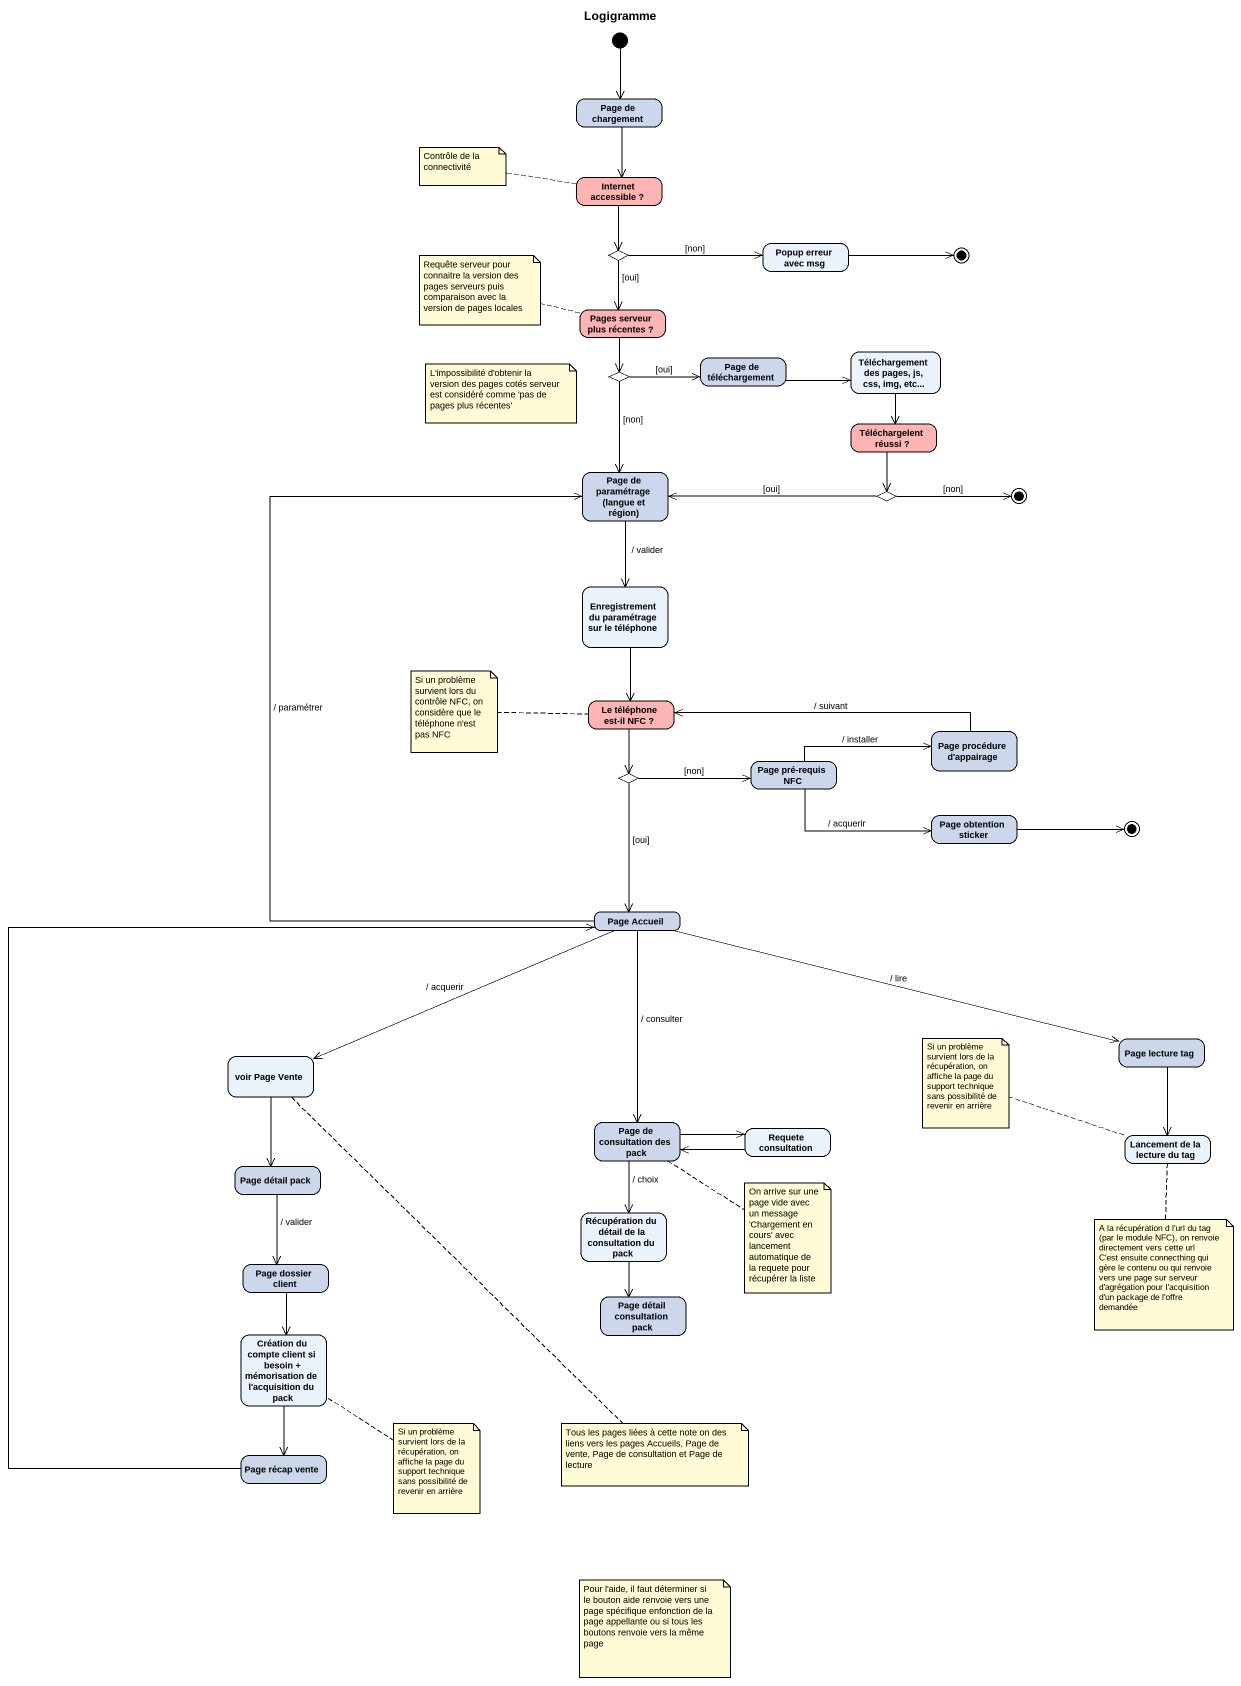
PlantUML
@startuml
title Logigramme
hide empty description
state "Page de chargement" as Page_de_chargement #CDD7EB
state "Internet accessible ?" as Internet_accessible #FFB4B4
state choice1 <<choice>>
state "Popup erreur avec msg" as Popup_erreur_avec_msg
state final1 <<end>>
state "Pages serveur plus récentes ?" as Pages_serveur_plus_récentes #FFB4B4
state "Page de téléchargement" as Page_de_téléchargement #CDD7EB
state "Téléchargement des pages, js, css, img, etc..." as Téléchargement_des_pages_js
state choice2 <<choice>>
state "Téléchargelent réussi ?" as Téléchargelent_réussi #FFB4B4
state "Page de paramétrage (langue et région)" as Page_de_paramétrage_langue #CDD7EB
state choice3 <<choice>>
state final2 <<end>>
state "Enregistrement du paramétrage sur le téléphone" as Enregistrement_du
state "Le téléphone est-il NFC ?" as Le_téléphone_est_il_NFC #FFB4B4
state "Page procédure d'appairage" as Page_procédure_d_appairage #CDD7EB
state choice4 <<choice>>
state "Page pré-requis NFC" as Page_pré_requis_NFC #CDD7EB
state "Page obtention sticker" as Page_obtention_sticker #CDD7EB
state final3 <<end>>
state "Page Accueil" as Page_Accueil #CDD7EB
state "voir Page Vente" as voir_Page_Vente
state "Page lecture tag" as Page_lecture_tag #CDD7EB
state "Page de consultation des pack" as Page_de_consultation_des #CDD7EB
state "Requete consultation" as Requete_consultation
state "Lancement de la lecture du tag" as Lancement_de_la_lecture_du
state "Page détail pack" as Page_détail_pack #CDD7EB
state "Récupération du détail de la consultation du pack" as Récupération_du_détail_de
state "Page dossier client" as Page_dossier_client #CDD7EB
state "Page détail consultation pack" as Page_détail_consultation #CDD7EB
state "Création du compte client si besoin + mémorisation de l'acquisition du pack" as Création_du_compte_client
state "Page récap vente" as Page_récap_vente #CDD7EB
[*] --> Page_de_chargement
Page_de_chargement --> Internet_accessible
Internet_accessible --> choice1
choice1 -right-> Popup_erreur_avec_msg : [non]
choice1 --> Pages_serveur_plus_récentes : [oui]
Popup_erreur_avec_msg -right-> final1
Pages_serveur_plus_récentes --> choice2
Page_de_téléchargement -right-> Téléchargement_des_pages_js
Téléchargement_des_pages_js --> Téléchargelent_réussi
choice2 -right-> Page_de_téléchargement : [oui]
choice2 --> Page_de_paramétrage_langue : [non]
Téléchargelent_réussi --> choice3
Page_de_paramétrage_langue --> Enregistrement_du : / valider
choice3 -left-> Page_de_paramétrage_langue : [oui]
choice3 -right-> final2 : [non]
Enregistrement_du --> Le_téléphone_est_il_NFC
Le_téléphone_est_il_NFC --> choice4
Page_procédure_d_appairage -left-> Le_téléphone_est_il_NFC : / suivant
choice4 -right-> Page_pré_requis_NFC : [non]
choice4 --> Page_Accueil : [oui]
Page_pré_requis_NFC -right-> Page_procédure_d_appairage : / installer
Page_pré_requis_NFC -right-> Page_obtention_sticker : / acquerir
Page_obtention_sticker -right-> final3
Page_Accueil -up-> Page_de_paramétrage_langue : / paramétrer
Page_Accueil -left-> voir_Page_Vente : / acquerir
Page_Accueil -right-> Page_lecture_tag : / lire
Page_Accueil --> Page_de_consultation_des : / consulter
voir_Page_Vente --> Page_détail_pack
Page_lecture_tag --> Lancement_de_la_lecture_du
Page_de_consultation_des -right-> Requete_consultation
Page_de_consultation_des --> Récupération_du_détail_de : / choix
Requete_consultation -left-> Page_de_consultation_des
Page_détail_pack --> Page_dossier_client : / valider
Récupération_du_détail_de --> Page_détail_consultation
Page_dossier_client --> Création_du_compte_client
Création_du_compte_client --> Page_récap_vente
Page_récap_vente -up-> Page_Accueil
note left of Internet_accessible : Contrôle de la connectivité
note left of Pages_serveur_plus_récentes : Requête serveur pour connaitre la version des pages serveurs puis comparaison avec la version de pages locales
note as N3
  L'impossibilité d'obtenir la version des pages cotés serveur est considéré comme 'pas de pages plus récentes'
end note
note left of Le_téléphone_est_il_NFC : Si un problème survient lors du contrôle NFC, on considère que le téléphone n'est pas NFC
note left of Lancement_de_la_lecture_du : Si un problème survient lors de la récupération, on affiche la page du support technique sans possibilité de revenir en arrière
note bottom of Page_de_consultation_des : On arrive sur une page vide avec un message 'Chargement en cours' avec lancement automatique de la requete pour récupérer la liste
note bottom of Lancement_de_la_lecture_du
  A la récupération d l'url du tag (par le module NFC), on renvoie directement vers cette url
  C'est ensuite connecthing qui gère le contenu ou qui renvoie vers une page sur serveur d'agrégation pour l'acquisition d'un package de l'offre demandée
end note
note bottom of Création_du_compte_client : Si un problème survient lors de la récupération, on affiche la page du support technique sans possibilité de revenir en arrière
note bottom of voir_Page_Vente : Tous les pages liées à cette note on des liens vers les pages Accueils, Page de vente, Page de consultation et Page de lecture
note as N10
  Pour l'aide, il faut déterminer si le bouton aide renvoie vers une page spécifique enfonction de la page appellante ou si tous les boutons renvoie vers la même page
end note
@enduml
